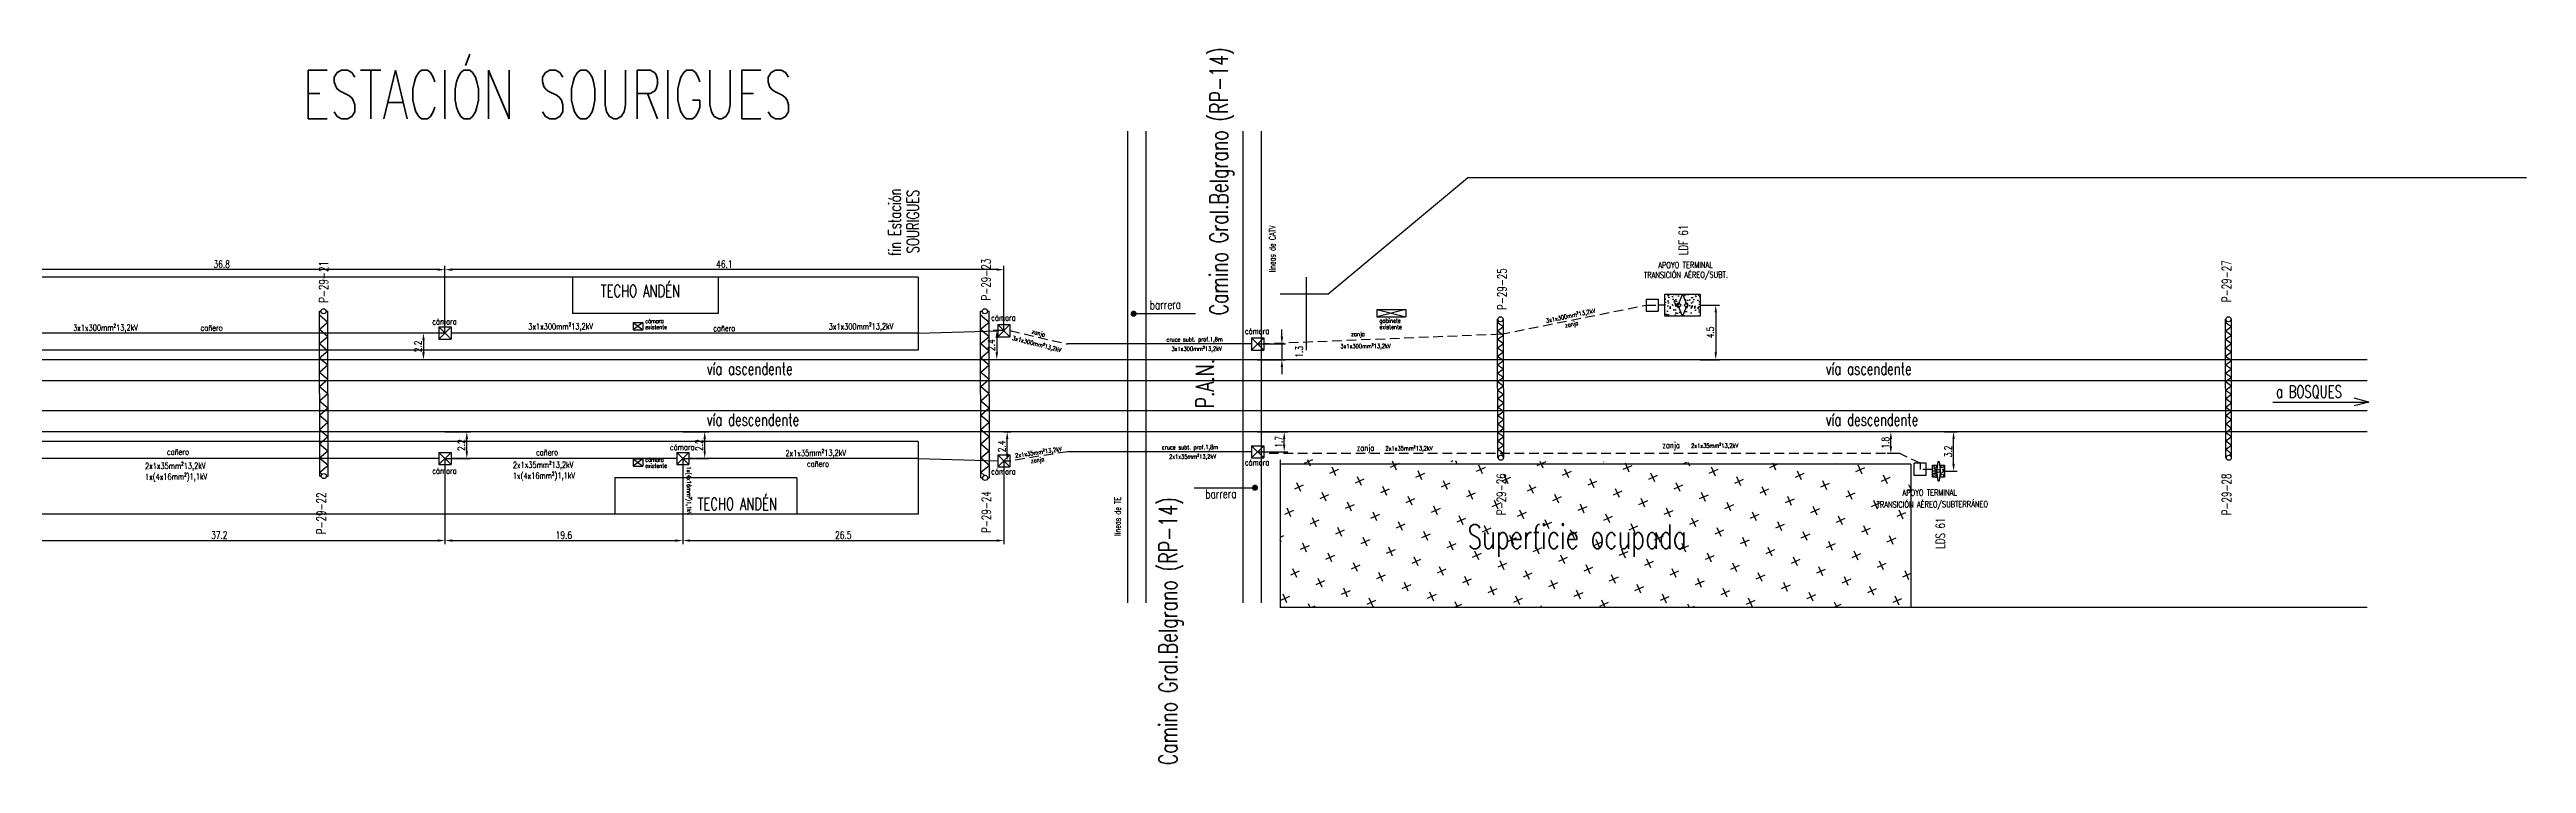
# Model space of a CAD drawing. Header units: millimetres. Extents: x 1945 to 2353, y 1528 to 1587.
# Drawn here: x 2149.1 to 2353.3, y 1528 to 1586.9 of the extents above; entities that cross this region are included whole.
import ezdxf

# ---------------------------------------------------------------- set-up
doc = ezdxf.new("R2010")
doc.units = ezdxf.units.MM
doc.linetypes.add('HIDDEN2', pattern=[4.7625, 3.175, -1.5875])
doc.layers.add('LINEA02', color=8, linetype='Continuous')
doc.layers.add('Textos catenaria', color=7, linetype='Continuous')
doc.styles.add('SIMPLEX', font='simplex.shx', dxfattribs={"width": 0.75})
doc.linetypes.add('FENCELINE1', pattern='A,6.35,-2.54,[133,ltypeshp.shx,S=2.54,R=0,X=-2.54,Y=0],-2.54,25.4', length=36.83)
doc.dimstyles.new('COTA-100', dxfattribs={"dimscale": 3, "dimtxt": 0.2, "dimasz": 0.2, "dimexe": 0.1, "dimexo": 0, "dimgap": 0.05, "dimtad": 1, "dimdec": 1, "dimzin": 0, "dimdsep": 46, "dimtxsty": 'SIMPLEX', "dimcen": 0.1, "dimclrd": 256, "dimclre": 256, "dimclrt": 256, "dimazin": 0, "dimtm": 1e-09, "dimtfac": 0.714286, "dimtdec": 1, "dimtmove": 2, "dimatfit": 2, "dimfxl": 0, "dimtolj": 1, "dimtzin": 0, "dimarcsym": 0})
pattern_1 = [(50, (-2624.04677, -773.78864), (0.45546167, -0.039847714), [0.047625, -0.523875]), (355, (-2624.04677, -773.78864), (-0.088107065, 0.47764161), [0.0381, -0.4191]), (100.451, (-2624.0088, -773.79196), (0.367356254, 0.43779172), [0.040475, -0.445225]), (46.1842, (-2624.04677, -773.66164), (0.6776976, -0.10510582), [0.0714375, -0.7858125]), (96.6356, (-2623.9903, -773.6704), (0.59351059, 0.61856389), [0.0607125, -0.6678375]), (351.184, (-2624.0468, -773.66164), (0.59351151, 0.6185628), [0.05715, -0.62865]), (21, (-2623.98327, -773.6934), (0.3790372, -0.255663796), [0.047625, -0.523875]), (326, (-2623.98327, -773.6934), (0.15450507, 0.460469915), [0.0381, -0.4191]), (71.4514, (-2623.9517, -773.7147), (0.53354123, 0.204807144), [0.040475, -0.445225]), (37.5, (-2624.04677, -773.78864), (0.007721508, 0.211387597), [0, -0.41402, 0, -0.42545, 0, -0.4206875]), (7.5, (-2624.04677, -773.78864), (0.167049156, 0.250451437), [0, -0.24257, 0, -0.404495, 0, -0.1603375]), (327.5, (-2624.18837, -773.78864), (0.338976488, -0.01432186), [0, -0.15875, 0, -0.4953, 0, -0.657225]), (317.5, (-2624.25187, -773.78864), (0.370322953, 0.063566228), [0, -0.206375, 0, -0.32893, 0, -0.466725])]

# ---------------------------------------------------------------- blocks, each defined once
blk = doc.blocks.new('estructura tipo A con base')
h = blk.add_hatch()
h.set_pattern_fill('AR-CONC', color=8, scale=0.005, style=0)
h.set_pattern_definition([(50, (-2627.5983, -783.80706), (0.91092334, -0.07969543), [0.09525, -1.04775]), (355, (-2627.5983, -783.8071), (-0.17621413, 0.9552832), [0.0762, -0.8382]), (100.451, (-2627.5224, -783.8137), (0.7347125, 0.87558344), [0.08095, -0.89045]), (46.1842, (-2627.5983, -783.5531), (1.3553952, -0.21021164), [0.142875, -1.571625]), (96.6356, (-2627.4854, -783.5706), (1.1870212, 1.2371278), [0.121425, -1.335675]), (351.184, (-2627.5983, -783.553), (1.187023, 1.2371256), [0.1143, -1.2573]), (21, (-2627.4713, -783.61656), (0.7580744, -0.5113276), [0.09525, -1.04775]), (326, (-2627.4713, -783.6166), (0.30901014, 0.92093983), [0.0762, -0.8382]), (71.4514, (-2627.4081, -783.6592), (1.06708245, 0.4096143), [0.08095, -0.89045]), (37.5, (-2627.5983, -783.80706), (0.015443016, 0.422775194), [0, -0.82804, 0, -0.8509, 0, -0.841375]), (7.5, (-2627.5983, -783.80706), (0.33409831, 0.500902874), [0, -0.48514, 0, -0.80899, 0, -0.320675]), (327.5, (-2627.88152, -783.80706), (0.677952976, -0.02864372), [0, -0.3175, 0, -0.9906, 0, -1.31445]), (317.5, (-2628.0085, -783.80706), (0.74064591, 0.12713246), [0, -0.41275, 0, -0.65786, 0, -0.93345])])
h.paths.add_polyline_path([(-1.45, -0.9), (1.45, -0.9), (1.45, 0.9), (-1.45, 0.9)])
h.paths.add_polyline_path([(-0.28, 0.18), (-0.28, 0.25), (-0.05, 0.8), (0.05, 0.8), (0.28, 0.28), (0.28, 0.18, -1), (0.28, -0.18), (0.28, -0.28), (0.05, -0.8), (-0.05, -0.8), (-0.28, -0.28), (-0.28, -0.18, -1)], flags=16)
h.paths.add_polyline_path([(-0.15, 0, -1), (-0.41, 0, -1)], flags=0)
h.paths.add_polyline_path([(0, 0, -1), (0, 0, -1)], flags=0)
h.paths.add_polyline_path([(0.41, 0, -1), (0.15, 0, -1)], flags=0)
blk.add_lwpolyline([(1.45, -0.9), (-1.45, -0.9), (-1.45, 0.9), (1.45, 0.9)], close=True)
at = {"color": 6}
blk.add_lwpolyline([(-0.28, -0.28), (-0.05, -0.8), (0.05, -0.8), (0.28, -0.28), (0.28, -0.18, 1), (0.28, 0.18), (0.28, 0.28), (0.05, 0.8), (-0.05, 0.8), (-0.28, 0.25), (-0.28, 0.18, 1), (-0.28, -0.18)], format="xyb", close=True, dxfattribs=at)
for centre, radius in [((-0.28, 0), 0.13), ((0, 0), 0.0021), ((0.28, 0), 0.13)]:
    blk.add_circle(centre, radius, dxfattribs=at)
blk = doc.blocks.new('estructura terminal o retención para LDS')
h = blk.add_hatch()
h.set_pattern_fill('AR-CONC', color=8, scale=0.0025, style=0)
h.set_pattern_definition(pattern_1)
h.paths.add_polyline_path([(-0.5, -0.5), (-0.09, -0.5), (-0.14, -0.11, -0.352658), (-0.14, 0.11), (-0.09, 0.5), (-0.5, 0.5)])
h = blk.add_hatch()
h.set_pattern_fill('AR-CONC', color=8, scale=0.0025, style=0)
h.set_pattern_definition(pattern_1)
h.paths.add_polyline_path([(0.14, -0.11), (0.09, -0.5), (0.5, -0.5), (0.5, 0.5), (0.09, 0.5), (0.14, 0.11, -0.352658)])
at = {"color": 6}
for p, q in [((-0.05, 0.8), (-0.14, 0.11)), ((-0.05, 0.8), (0.05, 0.8)), ((0.05, 0.8), (0.14, 0.11)), ((-0.14, -0.11), (-0.05, -0.8)), ((-0.05, -0.8), (0.05, -0.8)), ((0.14, -0.11), (0.05, -0.8))]:
    blk.add_line(p, q, dxfattribs=at)
for points in [[(-0.09, -0.5), (-0.5, -0.5), (-0.5, 0.5), (-0.09, 0.5)], [(0.09, 0.5), (0.5, 0.5), (0.5, -0.5), (0.09, -0.5)]]:
    blk.add_lwpolyline(points)
blk.add_circle((0, 0), 0.13, dxfattribs=at)
for start, end in [(141.1488, 218.8512), (321.1488, 38.8512)]:
    blk.add_arc((0, 0), 0.18, start, end, dxfattribs=at)
blk = doc.blocks.new('cámara LDF-LDS')
at = {"color": 6}
for p, q in [((-0.5, 0.5), (0.5, 0.5)), ((-0.5, 0.5), (-0.5, -0.5)), ((-0.5, 0.5), (0.5, -0.5)), ((0.5, 0.5), (-0.5, -0.5)), ((0.5, 0.5), (0.5, -0.5)), ((-0.5, -0.5), (0.5, -0.5))]:
    blk.add_line(p, q, dxfattribs=at)
blk = doc.blocks.new('*D24')
at = {"lineweight": -2, "transparency": 16777216}
for p, q in [((2181.74, 1563.52), (2179.67, 1563.52)), ((2179.97, 1562.92), (2179.97, 1561.92)), ((2181.74, 1561.32), (2179.67, 1561.32))]:
    blk.add_line(p, q, dxfattribs=at)
at = {"transparency": 16777216}
for points in [[(2179.87, 1562.92), (2180.07, 1562.92), (2179.97, 1563.52)], [(2179.87, 1561.92), (2180.07, 1561.92), (2179.97, 1561.32)]]:
    blk.add_solid(points, dxfattribs=at)
at = {"layer": 'Defpoints', "color": 0, "transparency": 16777216}
for p in [(2181.74, 1563.52), (2179.97, 1561.32), (2181.74, 1561.32)]:
    blk.add_point(p, dxfattribs=at)
at = {"transparency": 16777216, "insert": (2179.52, 1562.42), "char_height": 0.6, "attachment_point": 5, "rotation": 90, "style": 'SIMPLEX'}
blk.add_mtext('\\A1;2.2', dxfattribs=at)
blk = doc.blocks.new('*D25')
at = {"lineweight": -2, "transparency": 16777216}
for p, q in [((2227.81, 1563.72), (2226.92, 1563.72)), ((2227.22, 1563.12), (2227.22, 1561.92)), ((2227.81, 1561.32), (2226.92, 1561.32))]:
    blk.add_line(p, q, dxfattribs=at)
at = {"transparency": 16777216}
for points in [[(2227.12, 1563.12), (2227.32, 1563.12), (2227.22, 1563.72)], [(2227.12, 1561.92), (2227.32, 1561.92), (2227.22, 1561.32)]]:
    blk.add_solid(points, dxfattribs=at)
at = {"layer": 'Defpoints', "color": 0, "transparency": 16777216}
for p in [(2227.81, 1563.72), (2227.22, 1561.32), (2227.81, 1561.32)]:
    blk.add_point(p, dxfattribs=at)
at = {"transparency": 16777216, "insert": (2226.77, 1562.52), "char_height": 0.6, "attachment_point": 5, "rotation": 90, "style": 'SIMPLEX'}
blk.add_mtext('\\A1;2.4', dxfattribs=at)
blk = doc.blocks.new('*D26')
at = {"lineweight": -2, "transparency": 16777216}
for p, q in [((2250.72, 1563.22), (2250.72, 1563.82)), ((2248.72, 1562.62), (2251.02, 1562.62)), ((2250.72, 1562.62), (2250.72, 1561.32)), ((2248.72, 1561.32), (2251.02, 1561.32)), ((2250.72, 1560.72), (2250.72, 1560.12))]:
    blk.add_line(p, q, dxfattribs=at)
at = {"transparency": 16777216}
for points in [[(2250.62, 1563.22), (2250.82, 1563.22), (2250.72, 1562.62)], [(2250.62, 1560.72), (2250.82, 1560.72), (2250.72, 1561.32)]]:
    blk.add_solid(points, dxfattribs=at)
at = {"layer": 'Defpoints', "color": 0, "transparency": 16777216}
for p in [(2248.72, 1562.62), (2248.72, 1561.32), (2250.72, 1561.32)]:
    blk.add_point(p, dxfattribs=at)
at = {"transparency": 16777216, "insert": (2252.15, 1561.97), "char_height": 0.6, "attachment_point": 5, "rotation": 90, "style": 'SIMPLEX'}
blk.add_mtext('\\A1;1.3', dxfattribs=at)
blk = doc.blocks.new('*D27')
at = {"lineweight": -2, "transparency": 16777216}
for p, q in [((2285.19, 1565.82), (2286.78, 1565.82)), ((2286.48, 1565.22), (2286.48, 1561.92)), ((2285.19, 1561.32), (2286.78, 1561.32))]:
    blk.add_line(p, q, dxfattribs=at)
at = {"transparency": 16777216}
for points in [[(2286.38, 1565.22), (2286.58, 1565.22), (2286.48, 1565.82)], [(2286.38, 1561.92), (2286.58, 1561.92), (2286.48, 1561.32)]]:
    blk.add_solid(points, dxfattribs=at)
at = {"layer": 'Defpoints', "color": 0, "transparency": 16777216}
for p in [(2285.19, 1565.82), (2285.19, 1561.32), (2286.48, 1561.32)]:
    blk.add_point(p, dxfattribs=at)
at = {"transparency": 16777216, "insert": (2286.03, 1563.57), "char_height": 0.6, "attachment_point": 5, "rotation": 90, "style": 'SIMPLEX'}
blk.add_mtext('\\A1;4.5', dxfattribs=at)
blk = doc.blocks.new('*D28')
at = {"lineweight": -2, "transparency": 16777216}
for p, q in [((2305.33, 1555.38), (2306.38, 1555.38)), ((2306.08, 1552.74), (2306.08, 1554.78)), ((2305.33, 1552.14), (2306.38, 1552.14))]:
    blk.add_line(p, q, dxfattribs=at)
at = {"transparency": 16777216}
for points in [[(2305.98, 1554.78), (2306.18, 1554.78), (2306.08, 1555.38)], [(2305.98, 1552.74), (2306.18, 1552.74), (2306.08, 1552.14)]]:
    blk.add_solid(points, dxfattribs=at)
at = {"layer": 'Defpoints', "color": 0, "transparency": 16777216}
for p in [(2305.33, 1555.38), (2306.08, 1555.38), (2305.33, 1552.14)]:
    blk.add_point(p, dxfattribs=at)
at = {"transparency": 16777216, "insert": (2305.63, 1553.76), "char_height": 0.6, "attachment_point": 5, "rotation": 90, "style": 'SIMPLEX'}
blk.add_mtext('\\A1;3.2', dxfattribs=at)
blk = doc.blocks.new('*D29')
at = {"lineweight": -2, "transparency": 16777216}
for p, q in [((2301.65, 1555.38), (2300.61, 1555.38)), ((2301.65, 1553.58), (2300.61, 1553.58)), ((2300.91, 1554.18), (2300.91, 1554.78))]:
    blk.add_line(p, q, dxfattribs=at)
at = {"transparency": 16777216}
for points in [[(2300.81, 1554.78), (2301.01, 1554.78), (2300.91, 1555.38)], [(2300.81, 1554.18), (2301.01, 1554.18), (2300.91, 1553.58)]]:
    blk.add_solid(points, dxfattribs=at)
at = {"layer": 'Defpoints', "color": 0, "transparency": 16777216}
for p in [(2300.91, 1555.38), (2301.65, 1555.38), (2301.65, 1553.58)]:
    blk.add_point(p, dxfattribs=at)
at = {"transparency": 16777216, "insert": (2300.46, 1554.48), "char_height": 0.6, "attachment_point": 5, "rotation": 90, "style": 'SIMPLEX'}
blk.add_mtext('\\A1;1.8', dxfattribs=at)
blk = doc.blocks.new('*D30')
at = {"lineweight": -2, "transparency": 16777216}
for p, q in [((2248.72, 1555.38), (2251.21, 1555.38)), ((2248.72, 1553.73), (2251.21, 1553.73)), ((2250.91, 1554.33), (2250.91, 1554.78))]:
    blk.add_line(p, q, dxfattribs=at)
at = {"transparency": 16777216}
for points in [[(2250.81, 1554.78), (2251.01, 1554.78), (2250.91, 1555.38)], [(2250.81, 1554.33), (2251.01, 1554.33), (2250.91, 1553.73)]]:
    blk.add_solid(points, dxfattribs=at)
at = {"layer": 'Defpoints', "color": 0, "transparency": 16777216}
for p in [(2248.72, 1555.38), (2248.72, 1553.73), (2250.91, 1555.38)]:
    blk.add_point(p, dxfattribs=at)
at = {"transparency": 16777216, "insert": (2250.46, 1554.55), "char_height": 0.6, "attachment_point": 5, "rotation": 90, "style": 'SIMPLEX'}
blk.add_mtext('\\A1;1.7', dxfattribs=at)
blk = doc.blocks.new('*D31')
at = {"lineweight": -2, "transparency": 16777216}
for p, q in [((2227.81, 1555.38), (2228.38, 1555.38)), ((2228.08, 1553.58), (2228.08, 1554.78)), ((2227.81, 1552.98), (2228.38, 1552.98))]:
    blk.add_line(p, q, dxfattribs=at)
at = {"transparency": 16777216}
for points in [[(2227.98, 1554.78), (2228.18, 1554.78), (2228.08, 1555.38)], [(2227.98, 1553.58), (2228.18, 1553.58), (2228.08, 1552.98)]]:
    blk.add_solid(points, dxfattribs=at)
at = {"layer": 'Defpoints', "color": 0, "transparency": 16777216}
for p in [(2227.81, 1555.38), (2228.08, 1555.38), (2227.81, 1552.98)]:
    blk.add_point(p, dxfattribs=at)
at = {"transparency": 16777216, "insert": (2227.63, 1554.18), "char_height": 0.6, "attachment_point": 5, "rotation": 90, "style": 'SIMPLEX'}
blk.add_mtext('\\A1;2.4', dxfattribs=at)
blk = doc.blocks.new('*D32')
at = {"lineweight": -2, "transparency": 16777216}
for p, q in [((2201.34, 1555.38), (2203.45, 1555.38)), ((2203.15, 1553.78), (2203.15, 1554.78)), ((2201.34, 1553.18), (2203.45, 1553.18))]:
    blk.add_line(p, q, dxfattribs=at)
at = {"transparency": 16777216}
for points in [[(2203.05, 1554.78), (2203.25, 1554.78), (2203.15, 1555.38)], [(2203.05, 1553.78), (2203.25, 1553.78), (2203.15, 1553.18)]]:
    blk.add_solid(points, dxfattribs=at)
at = {"layer": 'Defpoints', "color": 0, "transparency": 16777216}
for p in [(2201.34, 1555.38), (2203.15, 1555.38), (2201.34, 1553.18)]:
    blk.add_point(p, dxfattribs=at)
at = {"transparency": 16777216, "insert": (2202.7, 1554.28), "char_height": 0.6, "attachment_point": 5, "rotation": 90, "style": 'SIMPLEX'}
blk.add_mtext('\\A1;2.2', dxfattribs=at)
blk = doc.blocks.new('*D33')
at = {"lineweight": -2, "transparency": 16777216}
for p, q in [((2181.74, 1555.38), (2183.84, 1555.38)), ((2183.54, 1553.78), (2183.54, 1554.78)), ((2181.74, 1553.18), (2183.84, 1553.18))]:
    blk.add_line(p, q, dxfattribs=at)
at = {"transparency": 16777216}
for points in [[(2183.44, 1554.78), (2183.64, 1554.78), (2183.54, 1555.38)], [(2183.44, 1553.78), (2183.64, 1553.78), (2183.54, 1553.18)]]:
    blk.add_solid(points, dxfattribs=at)
at = {"layer": 'Defpoints', "color": 0, "transparency": 16777216}
for p in [(2181.74, 1555.38), (2183.54, 1555.38), (2181.74, 1553.18)]:
    blk.add_point(p, dxfattribs=at)
at = {"transparency": 16777216, "insert": (2183.09, 1554.28), "char_height": 0.6, "attachment_point": 5, "rotation": 90, "style": 'SIMPLEX'}
blk.add_mtext('\\A1;2.2', dxfattribs=at)
blk = doc.blocks.new('*D47')
at = {"lineweight": -2, "transparency": 16777216}
for p, q in [((2144.54, 1553.18), (2144.54, 1546.11)), ((2181.74, 1553.18), (2181.74, 1546.11)), ((2145.14, 1546.41), (2181.14, 1546.41))]:
    blk.add_line(p, q, dxfattribs=at)
at = {"transparency": 16777216}
for points in [[(2145.14, 1546.51), (2145.14, 1546.31), (2144.54, 1546.41)], [(2181.14, 1546.51), (2181.14, 1546.31), (2181.74, 1546.41)]]:
    blk.add_solid(points, dxfattribs=at)
at = {"layer": 'Defpoints', "color": 0, "transparency": 16777216}
for p in [(2144.54, 1553.18), (2181.74, 1553.18), (2181.74, 1546.41)]:
    blk.add_point(p, dxfattribs=at)
at = {"transparency": 16777216, "insert": (2163.14, 1546.86), "char_height": 0.6, "attachment_point": 5, "style": 'SIMPLEX'}
blk.add_mtext('\\A1;37.2', dxfattribs=at)
blk = doc.blocks.new('*D48')
at = {"lineweight": -2, "transparency": 16777216}
for p, q in [((2181.74, 1553.18), (2181.74, 1546.11)), ((2201.34, 1553.18), (2201.34, 1546.11)), ((2182.34, 1546.41), (2200.74, 1546.41))]:
    blk.add_line(p, q, dxfattribs=at)
at = {"transparency": 16777216}
for points in [[(2182.34, 1546.51), (2182.34, 1546.31), (2181.74, 1546.41)], [(2200.74, 1546.51), (2200.74, 1546.31), (2201.34, 1546.41)]]:
    blk.add_solid(points, dxfattribs=at)
at = {"layer": 'Defpoints', "color": 0, "transparency": 16777216}
for p in [(2181.74, 1553.18), (2201.34, 1553.18), (2201.34, 1546.41)]:
    blk.add_point(p, dxfattribs=at)
at = {"transparency": 16777216, "insert": (2191.54, 1546.86), "char_height": 0.6, "attachment_point": 5, "style": 'SIMPLEX'}
blk.add_mtext('\\A1;19.6', dxfattribs=at)
blk = doc.blocks.new('*D49')
at = {"lineweight": -2, "transparency": 16777216}
for p, q in [((2201.34, 1553.18), (2201.34, 1546.11)), ((2227.81, 1552.96), (2227.81, 1546.11)), ((2201.94, 1546.41), (2227.21, 1546.41))]:
    blk.add_line(p, q, dxfattribs=at)
at = {"transparency": 16777216}
for points in [[(2201.94, 1546.51), (2201.94, 1546.31), (2201.34, 1546.41)], [(2227.21, 1546.51), (2227.21, 1546.31), (2227.81, 1546.41)]]:
    blk.add_solid(points, dxfattribs=at)
at = {"layer": 'Defpoints', "color": 0, "transparency": 16777216}
for p in [(2201.34, 1553.18), (2227.81, 1552.96), (2227.81, 1546.41)]:
    blk.add_point(p, dxfattribs=at)
at = {"transparency": 16777216, "insert": (2214.57, 1546.86), "char_height": 0.6, "attachment_point": 5, "style": 'SIMPLEX'}
blk.add_mtext('\\A1;26.5', dxfattribs=at)
blk = doc.blocks.new('*D50')
at = {"lineweight": -2, "transparency": 16777216}
for p, q in [((2181.74, 1563.52), (2181.74, 1569.05)), ((2227.21, 1568.75), (2182.34, 1568.75)), ((2227.81, 1563.72), (2227.81, 1569.05))]:
    blk.add_line(p, q, dxfattribs=at)
at = {"transparency": 16777216}
for points in [[(2182.34, 1568.85), (2182.34, 1568.65), (2181.74, 1568.75)], [(2227.21, 1568.85), (2227.21, 1568.65), (2227.81, 1568.75)]]:
    blk.add_solid(points, dxfattribs=at)
at = {"layer": 'Defpoints', "color": 0, "transparency": 16777216}
for p in [(2181.74, 1568.75), (2181.74, 1563.52), (2227.81, 1563.72)]:
    blk.add_point(p, dxfattribs=at)
at = {"transparency": 16777216, "insert": (2204.77, 1569.2), "char_height": 0.6, "attachment_point": 5, "style": 'SIMPLEX'}
blk.add_mtext('\\A1;46.1', dxfattribs=at)
blk = doc.blocks.new('*D51')
at = {"lineweight": -2, "transparency": 16777216}
for p, q in [((2144.94, 1563.52), (2144.94, 1569.05)), ((2181.14, 1568.75), (2145.54, 1568.75)), ((2181.74, 1563.52), (2181.74, 1569.05))]:
    blk.add_line(p, q, dxfattribs=at)
at = {"transparency": 16777216}
for points in [[(2145.54, 1568.85), (2145.54, 1568.65), (2144.94, 1568.75)], [(2181.14, 1568.85), (2181.14, 1568.65), (2181.74, 1568.75)]]:
    blk.add_solid(points, dxfattribs=at)
at = {"layer": 'Defpoints', "color": 0, "transparency": 16777216}
for p in [(2144.94, 1568.75), (2144.94, 1563.52), (2181.74, 1563.52)]:
    blk.add_point(p, dxfattribs=at)
at = {"transparency": 16777216, "insert": (2163.34, 1569.2), "char_height": 0.6, "attachment_point": 5, "style": 'SIMPLEX'}
blk.add_mtext('\\A1;36.8', dxfattribs=at)

msp = doc.modelspace()

# ---------------------------------------------------------------- hatches: boundary and pattern name
h = msp.add_hatch()
h.set_pattern_fill('CROSS', color=8, scale=0.25, angle=113.93805, style=0)
edge = h.paths.add_edge_path()
edge.add_line((2303.2, 1540.88), (2250.57, 1540.88))
edge.add_line((2250.57, 1553.08), (2250.57, 1540.88))
edge.add_line((2302.55, 1552.72), (2250.57, 1552.72))
edge.add_line((2302.55, 1552.72), (2302.55, 1540.88))

# ---------------------------------------------------------------- linework, layer by layer
at = {"color": 8, "linetype": 'FENCELINE1', "ltscale": 0.1}
for p, q in [((2238, 1580.18), (2238, 1541.27)), ((2249, 1580.18), (2249, 1541.27))]:
    msp.add_line(p, q, dxfattribs=at)
at = {"color": 8, "linetype": 'Continuous'}
for p, q in [((2239.5, 1580.18), (2239.5, 1541.27)), ((2247.5, 1580.18), (2247.5, 1541.27)), ((2254.5, 1566.72), (2266.03, 1576.32)), ((2353.3, 1576.32), (2266.03, 1576.32)), ((2220.75, 1568.12), (2054.75, 1568.12)), ((2192.25, 1568.12), (2192.25, 1565.12)), ((2204.25, 1568.12), (2204.25, 1565.12)), ((2220.75, 1568.12), (2220.75, 1562.12)), ((2252.75, 1562.12), (2252.75, 1568.12)), ((2254.5, 1566.72), (2250.57, 1566.72)), ((2204.25, 1565.12), (2192.25, 1565.12)), ((2220.75, 1562.12), (2054.75, 1562.12)), ((2340.18, 1561.32), (1944.55, 1561.32)), ((2340.18, 1559.58), (1944.55, 1559.58)), ((2340.18, 1557.12), (1944.55, 1557.12)), ((2340.18, 1555.38), (1944.55, 1555.38)), ((2220.75, 1554.58), (2054.75, 1554.58)), ((2220.75, 1554.58), (2220.75, 1548.58)), ((2210.75, 1551.58), (2195.75, 1551.58)), ((2195.75, 1551.58), (2195.75, 1548.58)), ((2210.75, 1551.58), (2210.75, 1548.58)), ((2250.57, 1553.08), (2250.57, 1540.88)), ((2302.55, 1552.72), (2250.57, 1552.72)), ((2302.55, 1552.72), (2302.55, 1540.88)), ((2303.83, 1552.78), (2302.83, 1552.78)), ((2302.83, 1551.78), (2302.83, 1552.78)), ((2303.83, 1551.78), (2302.83, 1551.78)), ((2303.83, 1551.78), (2303.83, 1552.78)), ((2220.75, 1548.58), (2054.75, 1548.58)), ((2303.2, 1540.88), (2250.57, 1540.88)), ((2340.18, 1540.88), (2303.2, 1540.88))]:
    msp.add_line(p, q, dxfattribs=at)
at = {"color": 5, "linetype": 'HIDDEN2', "ltscale": 0.25}
for p, q in [((2268.74, 1563.42), (2280.74, 1565.82)), ((2280.74, 1565.82), (2281.74, 1565.82)), ((2282.29, 1565.82), (2281.74, 1565.82)), ((2228.31, 1563.72), (2233.05, 1562.62)), ((2268.74, 1563.42), (2249.22, 1562.62)), ((2233.05, 1553.73), (2228.31, 1552.98)), ((2301.65, 1553.58), (2249.22, 1553.58)), ((2303.33, 1552.78), (2301.65, 1553.58)), ((2303.33, 1552.78), (2303.33, 1552.28)), ((2304.33, 1552.28), (2303.33, 1552.28))]:
    msp.add_line(p, q, dxfattribs=at)
at = {"color": 8}
for p, q in [((2280.74, 1566.32), (2280.74, 1565.32)), ((2280.74, 1566.32), (2281.74, 1566.32)), ((2281.74, 1566.32), (2281.74, 1565.32)), ((2280.74, 1565.32), (2281.74, 1565.32))]:
    msp.add_line(p, q, dxfattribs=at)
at = {"color": 4}
for p, q in [((2171.42, 1551.73), (2171.39, 1565.32)), ((2171.39, 1565.32), (2171.53, 1565.32)), ((2171.39, 1565.01), (2172.08, 1564.42)), ((2171.39, 1563.83), (2172.08, 1564.42)), ((2171.39, 1563.83), (2172.09, 1563.24)), ((2171.95, 1565.32), (2172.08, 1565.32)), ((2172.11, 1551.73), (2172.08, 1565.32)), ((2225.92, 1551.58), (2225.89, 1565.32)), ((2225.89, 1565.32), (2226.03, 1565.32)), ((2225.89, 1565.01), (2226.58, 1564.42)), ((2225.89, 1563.83), (2226.58, 1564.42)), ((2225.89, 1563.83), (2226.59, 1563.24)), ((2226.45, 1565.32), (2226.58, 1565.32)), ((2226.61, 1551.58), (2226.58, 1565.32)), ((2268.49, 1564.66), (2268.53, 1564.66)), ((2268.51, 1553.24), (2268.49, 1564.66)), ((2268.49, 1564.4), (2268.62, 1564.49)), ((2268.49, 1564.4), (2268.98, 1564.05)), ((2268.49, 1563.7), (2268.98, 1564.05)), ((2268.95, 1564.66), (2268.98, 1564.66)), ((2269, 1553.24), (2268.98, 1564.66)), ((2328.49, 1564.66), (2328.53, 1564.66)), ((2328.51, 1553.24), (2328.49, 1564.66)), ((2328.49, 1564.4), (2328.62, 1564.49)), ((2328.49, 1564.4), (2328.98, 1564.05)), ((2328.49, 1563.7), (2328.98, 1564.05)), ((2328.95, 1564.66), (2328.98, 1564.66)), ((2329, 1553.24), (2328.98, 1564.66)), ((2171.4, 1562.65), (2172.09, 1563.24)), ((2171.4, 1562.65), (2172.09, 1562.06)), ((2171.4, 1561.47), (2172.09, 1562.06)), ((2225.9, 1562.65), (2226.59, 1563.24)), ((2225.9, 1562.65), (2226.59, 1562.06)), ((2225.9, 1561.47), (2226.59, 1562.06)), ((2268.49, 1563.7), (2268.99, 1563.36)), ((2268.5, 1563.01), (2268.99, 1563.36)), ((2268.5, 1563.01), (2268.99, 1562.66)), ((2268.5, 1562.31), (2268.99, 1562.66)), ((2268.5, 1562.31), (2268.99, 1561.96)), ((2268.5, 1561.61), (2268.99, 1561.96)), ((2328.49, 1563.7), (2328.99, 1563.36)), ((2328.5, 1563.01), (2328.99, 1563.36)), ((2328.5, 1563.01), (2328.99, 1562.66)), ((2328.5, 1562.31), (2328.99, 1562.66)), ((2328.5, 1562.31), (2328.99, 1561.96)), ((2328.5, 1561.61), (2328.99, 1561.96)), ((2171.4, 1561.47), (2172.09, 1560.89)), ((2171.4, 1560.29), (2172.09, 1560.89)), ((2171.4, 1560.29), (2172.09, 1559.71)), ((2171.4, 1559.11), (2172.09, 1559.71)), ((2225.9, 1561.47), (2226.59, 1560.89)), ((2225.9, 1560.29), (2226.59, 1560.89)), ((2225.9, 1560.29), (2226.59, 1559.71)), ((2225.9, 1559.11), (2226.59, 1559.71)), ((2268.5, 1561.61), (2268.99, 1561.26)), ((2268.5, 1560.91), (2268.99, 1561.26)), ((2268.5, 1560.91), (2268.99, 1560.56)), ((2268.5, 1560.22), (2268.99, 1560.56)), ((2268.5, 1560.22), (2268.99, 1559.87)), ((2268.5, 1559.52), (2268.99, 1559.87)), ((2328.5, 1561.61), (2328.99, 1561.26)), ((2328.5, 1560.91), (2328.99, 1561.26)), ((2328.5, 1560.91), (2328.99, 1560.56)), ((2328.5, 1560.22), (2328.99, 1560.56)), ((2328.5, 1560.22), (2328.99, 1559.87)), ((2328.5, 1559.52), (2328.99, 1559.87)), ((2171.4, 1559.11), (2172.09, 1558.53)), ((2171.41, 1557.94), (2172.09, 1558.53)), ((2171.41, 1557.94), (2172.1, 1557.35)), ((2225.9, 1559.11), (2226.59, 1558.53)), ((2225.91, 1557.94), (2226.59, 1558.53)), ((2225.91, 1557.94), (2226.6, 1557.35)), ((2268.5, 1559.52), (2268.99, 1559.17)), ((2268.5, 1558.82), (2268.99, 1559.17)), ((2268.5, 1558.82), (2268.99, 1558.47)), ((2268.51, 1558.12), (2268.99, 1558.47)), ((2268.51, 1558.12), (2269, 1557.77)), ((2268.51, 1557.42), (2269, 1557.77)), ((2328.5, 1559.52), (2328.99, 1559.17)), ((2328.5, 1558.82), (2328.99, 1559.17)), ((2328.5, 1558.82), (2328.99, 1558.47)), ((2328.51, 1558.12), (2328.99, 1558.47)), ((2328.51, 1558.12), (2329, 1557.77)), ((2328.51, 1557.42), (2329, 1557.77)), ((2171.41, 1556.76), (2172.1, 1557.35)), ((2171.41, 1556.76), (2172.1, 1556.17)), ((2171.41, 1555.58), (2172.1, 1556.17)), ((2225.91, 1556.76), (2226.6, 1557.35)), ((2225.91, 1556.76), (2226.6, 1556.17)), ((2225.91, 1555.58), (2226.6, 1556.17)), ((2268.51, 1557.42), (2269, 1557.08)), ((2268.51, 1556.73), (2269, 1557.08)), ((2268.51, 1556.73), (2269, 1556.38)), ((2268.51, 1556.03), (2269, 1556.38)), ((2268.51, 1556.03), (2269, 1555.68)), ((2268.51, 1555.33), (2269, 1555.68)), ((2328.51, 1557.42), (2329, 1557.08)), ((2328.51, 1556.73), (2329, 1557.08)), ((2328.51, 1556.73), (2329, 1556.38)), ((2328.51, 1556.03), (2329, 1556.38)), ((2328.51, 1556.03), (2329, 1555.68)), ((2328.51, 1555.33), (2329, 1555.68)), ((2171.41, 1555.58), (2172.1, 1554.99)), ((2171.41, 1554.4), (2172.1, 1554.99)), ((2171.41, 1554.4), (2172.1, 1553.81)), ((2171.41, 1553.22), (2172.1, 1553.81)), ((2225.91, 1555.58), (2226.6, 1554.99)), ((2225.91, 1554.4), (2226.6, 1554.99)), ((2225.91, 1554.4), (2226.6, 1553.81)), ((2225.91, 1553.22), (2226.6, 1553.81)), ((2268.51, 1555.33), (2269, 1554.98)), ((2268.51, 1554.63), (2269, 1554.98)), ((2268.51, 1554.63), (2269, 1554.29)), ((2268.51, 1553.94), (2269, 1554.29)), ((2268.51, 1553.94), (2269, 1553.59)), ((2268.8, 1553.44), (2269, 1553.59)), ((2328.51, 1555.33), (2329, 1554.98)), ((2328.51, 1554.63), (2329, 1554.98)), ((2328.51, 1554.63), (2329, 1554.29)), ((2328.51, 1553.94), (2329, 1554.29)), ((2328.51, 1553.94), (2329, 1553.59)), ((2328.8, 1553.44), (2329, 1553.59)), ((2171.41, 1553.22), (2172.11, 1552.63)), ((2171.42, 1552.04), (2172.11, 1552.63)), ((2171.42, 1552.04), (2171.61, 1551.87)), ((2171.42, 1551.73), (2171.55, 1551.73)), ((2171.97, 1551.73), (2172.11, 1551.73)), ((2225.91, 1553.22), (2226.61, 1552.63)), ((2225.92, 1552.04), (2226.61, 1552.63)), ((2225.92, 1552.04), (2226.22, 1551.78)), ((2225.92, 1551.58), (2226.05, 1551.58)), ((2226.47, 1551.58), (2226.61, 1551.58)), ((2268.51, 1553.24), (2268.55, 1553.24)), ((2268.97, 1553.24), (2269, 1553.24)), ((2328.51, 1553.24), (2328.55, 1553.24)), ((2328.97, 1553.24), (2329, 1553.24))]:
    msp.add_line(p, q, dxfattribs=at)
for p, q in [((2197.24, 1564.38), (2198.04, 1564.38)), ((2197.24, 1564.38), (2197.24, 1563.78)), ((2197.24, 1564.38), (2198.04, 1563.78)), ((2198.04, 1564.38), (2197.24, 1563.78)), ((2197.24, 1563.78), (2198.04, 1563.78)), ((2198.04, 1564.38), (2198.04, 1563.78)), ((2238.5, 1565.12), (2243.6, 1565.12)), ((2258.54, 1565.47), (2260.94, 1565.47)), ((2258.54, 1565.47), (2258.54, 1564.87)), ((2258.54, 1565.47), (2260.94, 1564.87)), ((2260.94, 1565.47), (2258.54, 1564.87)), ((2258.54, 1564.87), (2260.94, 1564.87)), ((2260.94, 1565.47), (2260.94, 1564.87)), ((2332.39, 1557.82), (2340.3, 1557.82)), ((2340.3, 1557.82), (2339.11, 1558.14)), ((2340.3, 1557.82), (2339.11, 1557.51)), ((2197.24, 1553.14), (2198.04, 1553.14)), ((2197.24, 1553.14), (2197.24, 1552.54)), ((2197.24, 1553.14), (2198.04, 1552.54)), ((2198.04, 1553.14), (2197.24, 1552.54)), ((2197.24, 1552.54), (2198.04, 1552.54)), ((2198.04, 1553.14), (2198.04, 1552.54)), ((2243.5, 1550.77), (2248.5, 1550.77))]:
    msp.add_line(p, q)
at = {"color": 3, "linetype": 'Continuous', "ltscale": 0.25}
for p, q in [((2248.22, 1562.62), (2233.05, 1562.62)), ((2248.22, 1553.73), (2233.05, 1553.73))]:
    msp.add_line(p, q, dxfattribs=at)
at = {"const_width": 0.25}
for points in [[(2238.55, 1565, 1), (2238.45, 1565.23, 1)], [(2248.55, 1550.65, 1), (2248.45, 1550.88, 1)]]:
    msp.add_lwpolyline(points, format="xyb", close=True, dxfattribs=at)
at = {"color": 4}
for centre in [(2171.74, 1565.32), (2226.24, 1565.32), (2268.74, 1564.66), (2328.74, 1564.66), (2171.76, 1551.73), (2226.26, 1551.58), (2268.76, 1553.24), (2328.76, 1553.24)]:
    msp.add_circle(centre, 0.21, dxfattribs=at)
at = {"layer": 'LINEA02', "color": 11}
for p, q in [((2181.24, 1563.52), (2145.44, 1563.52)), ((2220.75, 1563.52), (2182.24, 1563.52)), ((2220.75, 1563.52), (2227.31, 1563.7)), ((2181.24, 1553.18), (2145.04, 1553.18)), ((2200.84, 1553.18), (2182.24, 1553.18)), ((2201.34, 1552.68), (2201.34, 1550.02)), ((2220.75, 1553.18), (2201.84, 1553.18)), ((2220.75, 1553.18), (2227.31, 1552.98))]:
    msp.add_line(p, q, dxfattribs=at)

# ---------------------------------------------------------------- block references
for name, p in [('estructura tipo A con base', (2283.74, 1565.82)), ('cámara LDF-LDS', (2181.74, 1563.52)), ('cámara LDF-LDS', (2227.81, 1563.72)), ('cámara LDF-LDS', (2248.72, 1562.62)), ('cámara LDF-LDS', (2181.74, 1553.18)), ('cámara LDF-LDS', (2201.34, 1553.18)), ('cámara LDF-LDS', (2248.72, 1553.73)), ('cámara LDF-LDS', (2227.81, 1552.98)), ('estructura terminal o retención para LDS', (2304.83, 1552.14))]:
    msp.add_blockref(name, p)

# ---------------------------------------------------------------- texts
at = {"layer": 'Textos catenaria', "style": 'SIMPLEX'}
for s, height, width, p in [('ESTACIÓN SOURIGUES', 4, 0.7, (2169.98, 1581.19)), ('TECHO ANDÉN', 1, 0.7, (2194.58, 1566.49)), ('gabinete', 0.35, 0.8, (2258.76, 1564.37)), ('existente', 0.35, 0.8, (2258.76, 1563.85)), ('vía ascendente', 1, 0.7, (2203.31, 1560.08)), ('vía ascendente', 1, 0.7, (2295.54, 1560.08)), ('a BOSQUES', 1, 0.7, (2332.66, 1558.19)), ('vía descendente', 1, 0.7, (2203.31, 1555.88)), ('vía descendente', 1, 0.7, (2295.54, 1555.88)), ('TECHO ANDÉN', 1, 0.7, (2202.56, 1548.93))]:
    msp.add_text(s, height=height, dxfattribs=dict(at, width=width)).set_placement(p)
for s, height, rotation, width, p in [('Camino Gral.Belgrano (RP-14)', 1.5, 90, 0.7, (2246.27, 1564.98)), ('fin Estación', 1, 90, 0.7, (2219.31, 1569.87)), ('SOURIGUES', 1, 90, 0.7, (2220.81, 1570.1)), ('líneas de CATV', 0.5, 89.9228, 0.7, (2250.18, 1568.54)), ('LDF 61', 0.75, 90, 0.7, (2284.18, 1569.93)), ('P-29-21', 0.75, 90, 0.7, (2172.11, 1566.01)), ('P-29-23', 0.75, 90, 0.7, (2226.71, 1566.21)), ('P-29-25', 0.75, 90, 0.7, (2269.23, 1565.42)), ('TRANSICIÓN AÉREO/SUBT.', 0.5, 0.3193, 0.8, (2280.56, 1568.05)), ('APOYO TERMINAL', 0.5, 0.3193, 0.8, (2281.74, 1568.87)), ('P-29-27', 0.75, 90, 0.7, (2328.95, 1566.07)), ('barrera', 0.75, 1.2037, 0.7, (2239.84, 1565.46)), ('3x1x300mm²13,2kV', 0.5, 0.3193, 0.8, (2151.1, 1563.7)), ('cañero', 0.5, 0.3193, 0.8, (2161.6, 1563.7)), ('cámara', 0.5, 0.3193, 0.8, (2180.69, 1564.21)), ('3x1x300mm²13,2kV', 0.5, 0.3193, 0.8, (2188.61, 1563.8)), ('cámara', 0.35, 0.3193, 0.7, (2198.25, 1564.33)), ('existente', 0.35, 0.3193, 0.7, (2198.25, 1563.83)), ('cañero', 0.5, 0.3193, 0.8, (2203.85, 1563.66)), ('3x1x300mm²13,2kV', 0.5, 0.3193, 0.8, (2213.37, 1563.8)), ('cámara', 0.5, 0.3193, 0.8, (2226.76, 1564.53)), ('cámara', 0.5, 0.3193, 0.8, (2247.67, 1563.43)), ('3x1x300mm²13,2kV', 0.35, 11.891, 0.8, (2272.52, 1564.36)), ('zanja', 0.35, 11.891, 0.8, (2274.08, 1563.97)), ('3x1x300mm²13,2kV', 0.35, 345.6655, 0.8, (2228.46, 1562.96)), ('zanja', 0.35, 345.6655, 0.8, (2230.08, 1563.49)), ('cruce subt. prof.1,8m', 0.35, 0.3193, 0.8, (2241.21, 1562.81)), ('3x1x300mm²13,2kV', 0.35, 0.3193, 0.8, (2241.62, 1562.04)), ('3x1x300mm²13,2kV', 0.35, 0.3193, 0.8, (2255.54, 1562.26)), ('zanja', 0.35, 0.3193, 0.8, (2256.43, 1563.26)), ('P.A.N.', 1.5, 90, 0.7, (2245.12, 1557.3)), ('cañero', 0.5, 0.3193, 0.8, (2158.83, 1553.47)), ('cañero', 0.5, 0.3193, 0.8, (2189.25, 1553.43)), ('cámara', 0.5, 0.3193, 0.8, (2200.29, 1553.86)), ('2x1x35mm²13,2kV', 0.5, 0.3193, 0.8, (2209.81, 1553.37)), ('2x1x35mm²13,2kV', 0.35, 8.3385, 0.8, (2228.76, 1553.24)), ('cruce subt. prof.1,8m', 0.35, 0.3193, 0.8, (2240.83, 1553.92)), ('zanja', 0.5, 0.3193, 0.8, (2256.89, 1553.8)), ('2x1x35mm²13,2kV', 0.35, 0.3193, 0.8, (2259.26, 1553.83)), ('zanja', 0.5, 0.3193, 0.8, (2282.08, 1554.02)), ('2x1x35mm²13,2kV', 0.35, 0.3193, 0.8, (2284.45, 1554.05)), ('2x1x35mm²13,2kV', 0.5, 0.3193, 0.8, (2157.02, 1552.31)), ('1x(4x16mm²)1,1kV', 0.5, 0.3193, 0.8, (2157.02, 1551.42)), ('cámara', 0.5, 0.3193, 0.8, (2180.69, 1551.91)), ('2x1x35mm²13,2kV', 0.5, 0.3193, 0.8, (2187.34, 1552.39)), ('1x(4x16mm²)1,1kV', 0.5, 0.3193, 0.8, (2187.34, 1551.5)), ('cámara', 0.35, 0.3193, 0.7, (2198.25, 1552.9)), ('existente', 0.35, 0.3193, 0.7, (2198.25, 1552.4)), ('1x(4x16mm²)1,1kV', 0.35, 270.3193, 0.8, (2201.67, 1552.52)), ('cañero', 0.5, 0.3193, 0.8, (2211.58, 1552.49)), ('cámara', 0.5, 0.3193, 0.8, (2226.76, 1551.85)), ('zanja', 0.35, 8.3385, 0.8, (2230.05, 1552.8)), ('2x1x35mm²13,2kV', 0.35, 0.3193, 0.8, (2241.42, 1553.15)), ('cámara', 0.5, 0.3193, 0.8, (2247.67, 1552.6)), ('P-29-26', 0.75, 90, 0.7, (2269.18, 1548.51)), ('P-29-28', 0.75, 90, 0.7, (2328.95, 1548.49)), ('P-29-22', 0.75, 90, 0.7, (2171.91, 1546.93)), ('P-29-24', 0.75, 90, 0.7, (2226.73, 1547.04)), ('líneas de TE', 0.5, 89.9228, 0.7, (2237.43, 1546.8)), ('Camino Gral.Belgrano (RP-14)', 1.5, 90, 0.7, (2242.09, 1527.89)), ('barrera', 0.75, 1.2037, 0.7, (2244.42, 1549.86)), ('TRANSICIÓN AÉREO/SUBTERRÁNEO', 0.5, 0.3193, 0.8, (2299.73, 1549.12)), ('APOYO TERMINAL', 0.5, 0.3193, 0.8, (2301.87, 1550.1)), ('LDS 61', 0.75, 90, 0.7, (2305.37, 1545.73))]:
    msp.add_text(s, height=height, rotation=rotation, dxfattribs=dict(at, width=width)).set_placement(p)
at = {"layer": 'Textos catenaria', "color": 3, "style": 'SIMPLEX', "width": 0.7}
msp.add_text('Superficie ocupada', height=2, dxfattribs=at).set_placement((2266.02, 1545.73))

# ---------------------------------------------------------------- dimensions: what is measured, and where the dimension line sits
for base, p1, p2, picture, middle in [((2144.94, 1568.75), (2181.74, 1563.52), (2144.94, 1563.52), '*D51', (2163.34, 1569.2)), ((2181.74, 1568.75), (2227.81, 1563.72), (2181.74, 1563.52), '*D50', (2204.77, 1569.2)), ((2181.74, 1546.41), (2144.54, 1553.18), (2181.74, 1553.18), '*D47', (2163.14, 1546.86)), ((2201.34, 1546.41), (2181.74, 1553.18), (2201.34, 1553.18), '*D48', (2191.54, 1546.86)), ((2227.81, 1546.41), (2201.34, 1553.18), (2227.81, 1552.96), '*D49', (2214.57, 1546.86))]:
    dim = msp.add_linear_dim(base=base, p1=p1, p2=p2, dimstyle='COTA-100')
    dim.commit()
    dim.dimension.update_dxf_attribs({"geometry": picture, "text_midpoint": middle})
for base, p1, p2, picture, middle in [((2286.48, 1561.32), (2285.19, 1565.82), (2285.19, 1561.32), '*D27', (2286.03, 1563.57)), ((2250.72, 1561.32), (2248.72, 1562.62), (2248.72, 1561.32), '*D26', (2252.15, 1561.97)), ((2179.97, 1561.32), (2181.74, 1563.52), (2181.74, 1561.32), '*D24', (2179.52, 1562.42)), ((2227.22, 1561.32), (2227.81, 1563.72), (2227.81, 1561.32), '*D25', (2226.77, 1562.52)), ((2183.54, 1555.38), (2181.74, 1553.18), (2181.74, 1555.38), '*D33', (2183.09, 1554.28)), ((2203.15, 1555.38), (2201.34, 1553.18), (2201.34, 1555.38), '*D32', (2202.7, 1554.28)), ((2228.08, 1555.38), (2227.81, 1552.98), (2227.81, 1555.38), '*D31', (2227.63, 1554.18)), ((2250.91487094, 1555.37885751), (2248.72386719, 1553.72885751), (2248.72386719, 1555.37885751), '*D30', (2250.46487094, 1554.55385751)), ((2300.91, 1555.38), (2301.65, 1553.58), (2301.65, 1555.38), '*D29', (2300.46, 1554.48)), ((2306.08, 1555.38), (2305.33, 1552.14), (2305.33, 1555.38), '*D28', (2305.63, 1553.76))]:
    dim = msp.add_linear_dim(base=base, p1=p1, p2=p2, angle=90, dimstyle='COTA-100')
    dim.commit()
    dim.dimension.update_dxf_attribs({"geometry": picture, "text_midpoint": middle})

doc.saveas('drawing.dxf')
